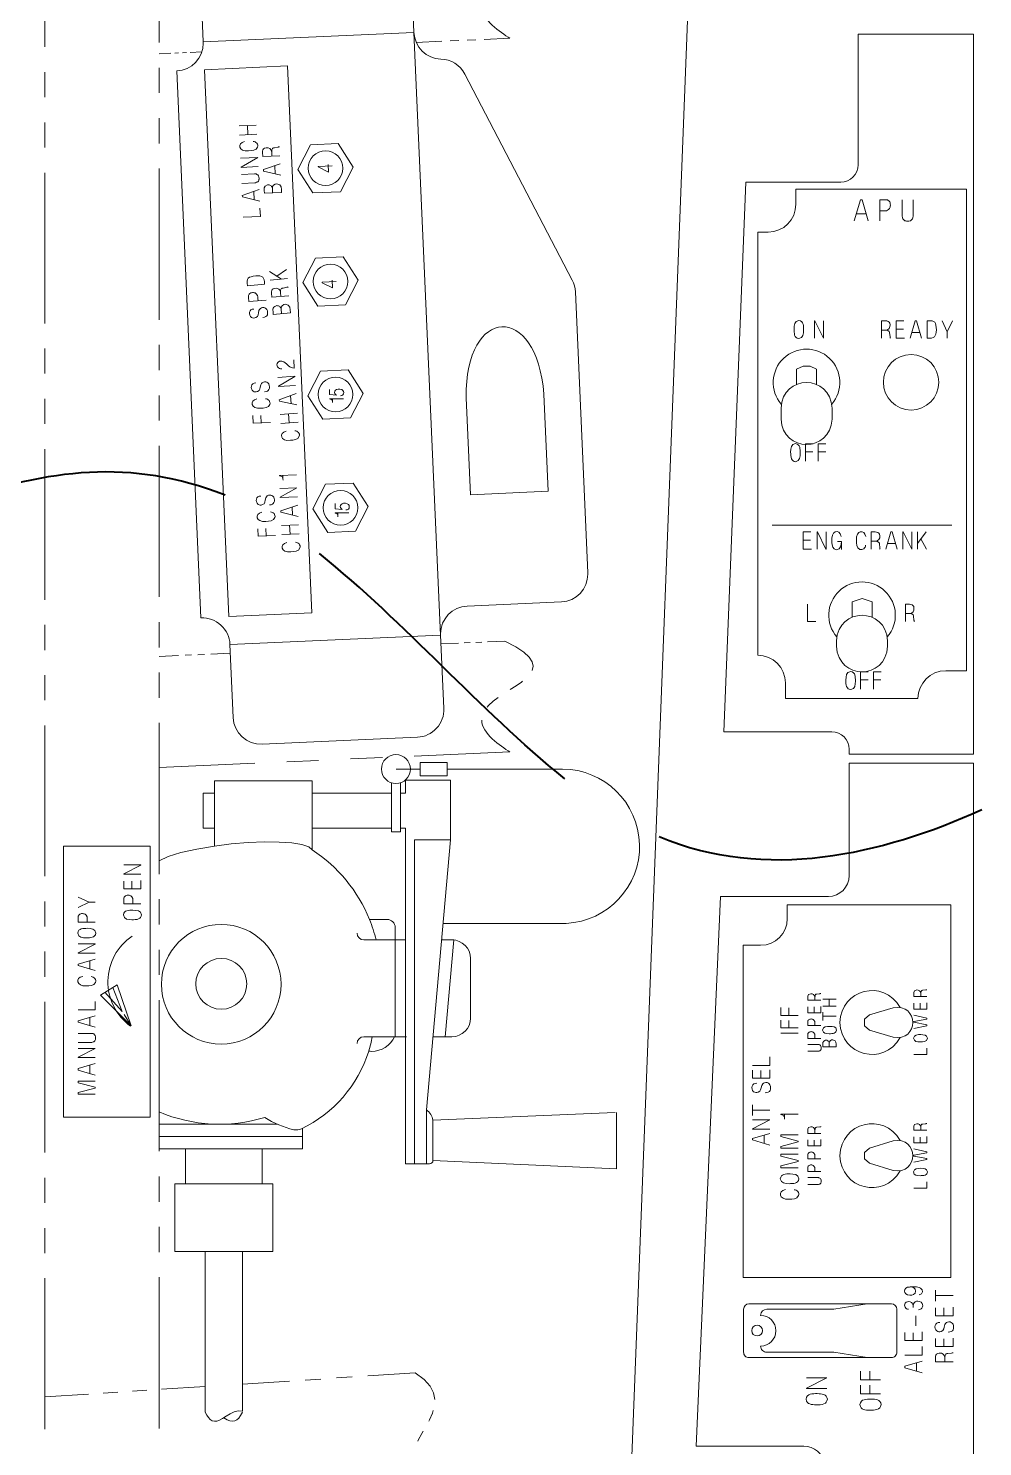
# Model space of a CAD drawing. Header units: millimetres. Extents: x 0.4 to 14.3, y 0.4 to 10.4.
# Drawn here: x 4.02 to 6.246, y 3.305 to 6.612 of the extents above; entities that cross this region are included whole.
import ezdxf

# ---------------------------------------------------------------- set-up
doc = ezdxf.new("R2010")
doc.units = ezdxf.units.MM
doc.layers.add('PDF_Geometry', color=7, linetype='Continuous')

msp = doc.modelspace()

# ---------------------------------------------------------------- linework, layer by layer
at = {"layer": 'PDF_Geometry', "lineweight": 15}
for points in [[(5.992, 1.6783), (5.3644, 1.6389), (5.6462, 8.9164), (7.7816, 9.8703), (7.7816, 1.7907), (7.3202, 1.7617)], [(4.0585, 6.9199), (4.0585, 6.5684)], [(4.3252, 6.5787), (4.3252, 6.9312)], [(4.9844, 6.5817), (4.9248, 6.5791)], [(5.0241, 6.5835), (5.0042, 6.5826)], [(5.0638, 6.5852), (5.044, 6.5844)], [(5.1433, 6.5888), (5.0837, 6.5861)], [(4.3524, 6.5537), (4.3252, 6.5525)], [(4.3705, 6.5545), (4.3614, 6.5541)], [(4.3886, 6.5553), (4.3795, 6.5549)], [(4.4248, 6.5569), (4.3977, 6.5557)], [(4.3252, 6.4612), (4.3252, 6.5199)], [(4.0585, 6.5098), (4.0585, 6.4512)], [(4.0585, 6.3926), (4.0585, 6.334)], [(4.3252, 6.3437), (4.3252, 6.4024)], [(4.5118, 6.3846), (4.5518, 6.3864)], [(4.5319, 6.3641), (4.5309, 6.3855)], [(4.5128, 6.3632), (4.5528, 6.365)], [(4.6059, 6.3359), (4.605, 6.3354), (4.6036, 6.3353), (4.6027, 6.3348), (4.5939, 6.3335), (4.592, 6.3334), (4.5907, 6.3324), (4.5898, 6.3314), (4.5889, 6.33), (4.5881, 6.3286), (4.5881, 6.3272), (4.5877, 6.3258), (4.5878, 6.3244), (4.5878, 6.3234), (4.5882, 6.3141)], [(4.3252, 5.9325), (4.3252, 6.2849)], [(4.5152, 6.3091), (4.5552, 6.3109), (4.5552, 6.3104), (4.5161, 6.2886), (4.5161, 6.2877), (4.5561, 6.2895)], [(4.5668, 6.3132), (4.6068, 6.315)], [(4.6077, 6.2958), (4.5682, 6.2824), (4.5683, 6.2791), (4.6089, 6.2693)], [(4.5957, 6.2724), (4.5948, 6.2915)], [(4.7286, 6.2913), (4.6963, 6.2898), (4.6963, 6.2887), (4.7201, 6.2768), (4.7205, 6.2768), (4.7197, 6.2943)], [(4.0585, 6.2754), (4.0585, 5.9239)], [(4.5169, 6.2713), (4.5476, 6.2727), (4.549, 6.2727), (4.5504, 6.2723), (4.5518, 6.2724), (4.5532, 6.2715)], [(4.5583, 6.2624), (4.5583, 6.2606), (4.5579, 6.2592), (4.5576, 6.2573), (4.5567, 6.2558), (4.5554, 6.2544), (4.554, 6.2534), (4.5526, 6.2529), (4.5499, 6.2518), (4.5485, 6.2517), (4.5178, 6.2504)], [(4.5585, 6.2358), (4.519, 6.2224), (4.5192, 6.2191), (4.5597, 6.2093)], [(4.5465, 6.2124), (4.5457, 6.2315)], [(4.5706, 6.2274), (4.6106, 6.2292)], [(4.5604, 6.1929), (4.5613, 6.1733), (4.5213, 6.1716)], [(5.9793, 6.1633), (5.965, 6.2123), (5.961, 6.2123), (5.9468, 6.1633)], [(6.0273, 6.2094), (6.0256, 6.2106), (6.0239, 6.2117), (6.0222, 6.2117), (6.0211, 6.2123), (6.0063, 6.2123), (6.0063, 6.1633)], [(6.0709, 6.1622), (6.0686, 6.1622), (6.0669, 6.1628), (6.0646, 6.1633), (6.0629, 6.1645), (6.0612, 6.1662), (6.0601, 6.1679), (6.0595, 6.1696), (6.0589, 6.1713), (6.0583, 6.173), (6.0583, 6.2123)], [(6.084, 6.2123), (6.084, 6.173), (6.0834, 6.1713), (6.0834, 6.1696), (6.0822, 6.1679)], [(5.9514, 6.1793), (5.9747, 6.1793)], [(4.6109, 6.0273), (4.5827, 6.045)], [(4.5845, 6.025), (4.6244, 6.0285)], [(4.5996, 6.0343), (4.6225, 6.0494)], [(4.7377, 6.0214), (4.7054, 6.02), (4.7055, 6.0188), (4.7293, 6.0069), (4.7296, 6.0069), (4.7288, 6.0244)], [(4.5313, 6.0116), (4.5712, 6.0151)], [(4.5353, 5.9922), (4.5345, 5.9907), (4.5337, 5.9893), (4.5338, 5.9879), (4.5334, 5.9869), (4.5336, 5.9855), (4.5337, 5.9841), (4.5345, 5.9748), (4.5744, 5.9783)], [(4.588, 5.985), (4.6279, 5.9885)], [(4.626, 6.0094), (4.6252, 6.0088), (4.6238, 6.0087), (4.6229, 6.0082), (4.6141, 6.0065), (4.6123, 6.0063), (4.611, 6.0053), (4.6101, 6.0042), (4.6093, 6.0028), (4.6085, 6.0013), (4.6086, 5.9999), (4.6083, 5.9985), (4.6084, 5.9971), (4.6085, 5.9962), (4.6093, 5.9869)], [(4.6105, 5.9467), (4.6096, 5.9574), (4.6094, 5.9588), (4.6088, 5.9601), (4.6078, 5.9619), (4.6063, 5.9632), (4.6048, 5.964)], [(4.5915, 5.945), (4.6314, 5.9485)], [(5.8751, 5.9299), (5.8751, 5.8898), (5.8746, 5.8898), (5.8546, 5.9299), (5.8537, 5.9299), (5.8537, 5.8898)], [(6.0101, 5.9299), (6.0101, 5.8898)], [(6.0624, 5.9299), (6.0442, 5.9299), (6.0442, 5.8898), (6.0638, 5.8898)], [(6.1035, 5.8898), (6.0919, 5.9299), (6.0886, 5.9299), (6.077, 5.8898)], [(6.1168, 5.9299), (6.1168, 5.8898)], [(6.1756, 5.9299), (6.1635, 5.9042), (6.1514, 5.9299)], [(6.031, 5.8898), (6.0306, 5.8907), (6.0306, 5.8921), (6.0301, 5.8931), (6.0292, 5.9019), (6.0292, 5.9038), (6.0282, 5.9052), (6.0273, 5.9061), (6.0259, 5.907), (6.0245, 5.908), (6.0231, 5.908), (6.0217, 5.9084), (6.0101, 5.9084)], [(6.0442, 5.9108), (6.0619, 5.9108)], [(6.0807, 5.9028), (6.0998, 5.9028)], [(6.1635, 5.9042), (6.1635, 5.8898)], [(4.0585, 5.8653), (4.0585, 5.8068)], [(4.3252, 5.815), (4.3252, 5.8737)], [(4.6021, 5.8332), (4.6034, 5.8342), (4.6048, 5.8352), (4.6061, 5.8358), (4.6089, 5.836), (4.6112, 5.8362), (4.616, 5.8346)], [(4.6404, 5.82), (4.6391, 5.839)], [(5.812, 5.7815), (5.812, 5.8173), (5.8271, 5.8242), (5.8436, 5.8242), (5.8586, 5.8173), (5.8586, 5.7815)], [(4.6018, 5.7981), (4.6417, 5.8009), (4.6417, 5.8004), (4.6032, 5.7776), (4.6033, 5.7767), (4.6432, 5.7795)], [(4.3252, 5.6975), (4.3252, 5.7562)], [(4.6446, 5.7603), (4.6054, 5.7459), (4.6057, 5.7427), (4.6464, 5.7339)], [(4.6331, 5.7367), (4.6318, 5.7557)], [(4.7227, 5.7701), (4.7227, 5.7579), (4.7394, 5.7564)], [(5.2225, 5.7588), (5.2325, 5.5325), (5.0515, 5.5245), (5.0414, 5.7508)], [(4.0585, 5.7482), (4.0585, 5.6896)], [(4.755, 5.7485), (4.7227, 5.7485), (4.7227, 5.7478), (4.7242, 5.7478), (4.7253, 5.7474), (4.7265, 5.7466), (4.7276, 5.7459), (4.7284, 5.7447), (4.7292, 5.7432), (4.7292, 5.7394)], [(4.7292, 5.7485), (4.7292, 5.7417)], [(5.7758, 5.7267), (5.7758, 5.7009)], [(5.8949, 5.7009), (5.8949, 5.7267)], [(4.5439, 5.7091), (4.5447, 5.6914), (4.5847, 5.6932)], [(4.5633, 5.6923), (4.5625, 5.7095)], [(4.6078, 5.7119), (4.6477, 5.7147)], [(4.6093, 5.6906), (4.6492, 5.6934)], [(4.6283, 5.6919), (4.6268, 5.7133)], [(4.0585, 5.631), (4.0585, 5.2795)], [(4.3252, 5.2862), (4.3252, 5.6387)], [(5.8506, 5.643), (5.8329, 5.643), (5.8329, 5.6029)], [(5.8329, 5.6243), (5.8501, 5.6243)], [(5.8805, 5.643), (5.8628, 5.643), (5.8628, 5.6029)], [(5.8628, 5.6243), (5.88, 5.6243)], [(4.6453, 5.5712), (4.6057, 5.5695), (4.6058, 5.5685), (4.6077, 5.5686), (4.6091, 5.5682), (4.6105, 5.5674), (4.6119, 5.5665), (4.6129, 5.5651), (4.6139, 5.5633), (4.614, 5.5615), (4.6142, 5.5587)], [(4.6137, 5.5698), (4.614, 5.5615)], [(4.6066, 5.5391), (4.6466, 5.5409), (4.6467, 5.5404), (4.6075, 5.5187), (4.6076, 5.5177), (4.6476, 5.5195)], [(4.6484, 5.5003), (4.6089, 5.4869), (4.6091, 5.4837), (4.6496, 5.4738)], [(4.6364, 5.477), (4.6356, 5.496)], [(4.7355, 5.5039), (4.7355, 5.4917), (4.7523, 5.4902)], [(4.7679, 5.4823), (4.7355, 5.4823), (4.7355, 5.4816), (4.737, 5.4816), (4.7382, 5.4812), (4.7393, 5.4804), (4.7404, 5.4797), (4.7412, 5.4785), (4.742, 5.477), (4.742, 5.4732)], [(4.742, 5.4823), (4.742, 5.4755)], [(4.5556, 5.4453), (4.5563, 5.4276), (4.5963, 5.4294)], [(4.575, 5.4284), (4.5742, 5.4456)], [(4.6104, 5.4529), (4.6504, 5.4546)], [(4.6114, 5.4315), (4.6514, 5.4333)], [(4.6305, 5.4323), (4.6295, 5.4537)], [(5.7551, 5.4533), (6.1745, 5.4533)], [(5.8453, 5.4377), (5.8271, 5.4377), (5.8271, 5.3976), (5.8467, 5.3976)], [(5.8812, 5.4377), (5.8812, 5.3976), (5.8807, 5.3976), (5.8607, 5.4377), (5.8598, 5.4377), (5.8598, 5.3976)], [(5.9862, 5.4377), (5.9862, 5.3976)], [(6.0467, 5.3976), (6.0351, 5.4377), (6.0319, 5.4377), (6.0202, 5.3976)], [(6.0813, 5.4377), (6.0813, 5.3976), (6.0808, 5.3976), (6.0608, 5.4377), (6.0598, 5.4377), (6.0598, 5.3976)], [(6.0944, 5.4111), (6.1144, 5.4377)], [(6.0944, 5.4377), (6.0944, 5.3976)], [(5.8271, 5.4186), (5.8448, 5.4186)], [(5.9073, 5.4158), (5.9171, 5.4158), (5.9171, 5.3972)], [(6.0071, 5.3976), (6.0067, 5.3986), (6.0067, 5.4), (6.0062, 5.4009), (6.0053, 5.4097), (6.0053, 5.4116), (6.0043, 5.413), (6.0034, 5.4139), (6.002, 5.4149), (6.0006, 5.4158), (5.9992, 5.4158), (5.9978, 5.4163), (5.9862, 5.4163)], [(6.0239, 5.4107), (6.043, 5.4107)], [(6.1023, 5.4218), (6.1153, 5.3976)], [(5.8569, 5.2292), (5.8374, 5.2292), (5.8374, 5.2692)], [(5.9415, 5.2389), (5.9415, 5.2747), (5.9648, 5.2824), (5.9881, 5.2747), (5.9881, 5.2389)], [(6.066, 5.2692), (6.066, 5.2292)], [(4.3252, 5.1687), (4.3252, 5.2275)], [(6.0869, 5.2292), (6.0864, 5.2301), (6.0864, 5.2315), (6.086, 5.2324), (6.0851, 5.2413), (6.0851, 5.2432), (6.0841, 5.2446), (6.0832, 5.2455), (6.0818, 5.2464), (6.0804, 5.2473), (6.079, 5.2473), (6.0776, 5.2478), (6.066, 5.2478)], [(4.0585, 5.2209), (4.0585, 5.1623)], [(5.0233, 5.1786), (4.9826, 5.1768)], [(5.0505, 5.1798), (5.0369, 5.1792)], [(5.0776, 5.181), (5.064, 5.1804)], [(5.1951, 5.1144), (5.1954, 5.1147), (5.1975, 5.1245), (5.1954, 5.1347), (5.1884, 5.1456), (5.1759, 5.1573), (5.1573, 5.1698), (5.1319, 5.1834), (5.0912, 5.1816)], [(5.9052, 5.1841), (5.9052, 5.1711)], [(6.0243, 5.1841), (6.0243, 5.1711)], [(4.3252, 5.1476), (4.3705, 5.1496)], [(4.3856, 5.1503), (4.4007, 5.151)], [(4.4157, 5.1516), (4.4308, 5.1523)], [(4.4459, 5.153), (4.4912, 5.155)], [(4.0585, 5.1038), (4.0585, 5.0452)], [(4.3252, 5.0512), (4.3252, 5.11)], [(5.9793, 5.1116), (5.9616, 5.1116), (5.9616, 5.0716)], [(5.9616, 5.093), (5.9788, 5.093)], [(6.0092, 5.1116), (5.9915, 5.1116), (5.9915, 5.0716)], [(5.9915, 5.093), (6.0088, 5.093)], [(5.1443, 5.0704), (5.1443, 5.0705), (5.1577, 5.0791), (5.1702, 5.0878), (5.1724, 5.0895)], [(5.0904, 5.0293), (5.0938, 5.0335), (5.1046, 5.0433), (5.1158, 5.0517)], [(4.0585, 4.9866), (4.0585, 4.6351)], [(4.3252, 4.64), (4.3252, 4.9925)], [(4.3252, 4.8887), (4.5483, 4.8986)], [(4.6227, 4.9019), (4.6971, 4.9052)], [(4.7715, 4.9085), (4.8458, 4.9118)], [(4.9202, 4.9151), (5.1433, 4.925)], [(4.8779, 4.8848), (4.9343, 4.8848)], [(4.4541, 4.8285), (4.4541, 4.8573), (4.6824, 4.8573), (4.6824, 4.8285), (4.8675, 4.8285)], [(4.6824, 4.8285), (4.6824, 4.7471)], [(4.8675, 4.8528), (4.8675, 4.7384), (4.8882, 4.7384), (4.8882, 4.8528)], [(4.8882, 4.8285), (4.8999, 4.8285), (4.8999, 4.859), (5.0051, 4.859), (5.0051, 4.7198), (4.9209, 4.7198), (4.9209, 3.9645)], [(4.8675, 4.7471), (4.6824, 4.7471), (4.6824, 4.6961)], [(4.3252, 4.6712), (4.3464, 4.6808), (4.3761, 4.6901), (4.4127, 4.6985), (4.4541, 4.7055)], [(5.0048, 4.7198), (4.9485, 4.0902), (4.9485, 3.9645)], [(4.2426, 4.6613), (4.2826, 4.6613), (4.2826, 4.6609), (4.2426, 4.6408), (4.2426, 4.6399), (4.2826, 4.6399)], [(4.2426, 4.6239), (4.2426, 4.6057), (4.2826, 4.6057), (4.2826, 4.6253)], [(4.2616, 4.6057), (4.2616, 4.6234)], [(4.0585, 4.5765), (4.0585, 4.5179)], [(4.1361, 4.5866), (4.1617, 4.5745), (4.1361, 4.5624)], [(4.1617, 4.5745), (4.1761, 4.5745)], [(4.2449, 4.5879), (4.2439, 4.5865), (4.243, 4.5851), (4.243, 4.5837), (4.2425, 4.5827), (4.2425, 4.5707), (4.2826, 4.5706)], [(4.3252, 4.5225), (4.3252, 4.5813)], [(4.1384, 4.545), (4.1366, 4.5422), (4.1366, 4.5408), (4.1361, 4.5399), (4.1361, 4.5278), (4.1761, 4.5278)], [(4.1361, 4.4772), (4.1761, 4.4772), (4.1761, 4.4768), (4.1361, 4.4568), (4.1361, 4.4558), (4.1761, 4.4558)], [(4.8999, 4.4866), (4.8759, 4.4866), (4.8759, 4.2609)], [(4.984, 4.4866), (5.0123, 4.4866), (4.9921, 4.2609)], [(4.0585, 4.4593), (4.0585, 4.4008)], [(4.1761, 4.4417), (4.1361, 4.4301), (4.1361, 4.4268), (4.1761, 4.4152)], [(4.1631, 4.4189), (4.1631, 4.438)], [(4.3252, 4.405), (4.3252, 4.4638)], [(4.2434, 4.3129), (4.2601, 4.2861), (4.2272, 4.3822), (4.1885, 4.3582), (4.2601, 4.2861)], [(4.2171, 4.3759), (4.2392, 4.3197), (4.1986, 4.3645)], [(6.1162, 4.3706), (6.1155, 4.3703), (6.1145, 4.3703), (6.1137, 4.3699), (6.1069, 4.3692), (6.1055, 4.3692), (6.1044, 4.3685), (6.1037, 4.3678), (6.103, 4.3667), (6.1023, 4.3656), (6.1023, 4.3646), (6.1019, 4.3635), (6.1019, 4.3545)], [(4.0585, 4.3422), (4.0585, 3.9907)], [(4.1761, 4.3431), (4.1761, 4.3235), (4.1361, 4.3235)], [(4.3252, 3.9938), (4.3252, 4.3463)], [(5.8383, 4.3458), (5.869, 4.3458)], [(5.8383, 4.3307), (5.8383, 4.3167), (5.869, 4.3167), (5.869, 4.3317)], [(5.869, 4.3619), (5.8683, 4.3615), (5.8672, 4.3615), (5.8665, 4.3612), (5.8597, 4.3605), (5.8583, 4.3605), (5.8572, 4.3598), (5.8565, 4.359), (5.8558, 4.358), (5.8551, 4.3569), (5.8551, 4.3558), (5.8547, 4.3547), (5.8547, 4.3458)], [(5.8735, 4.3486), (5.9043, 4.3486)], [(5.8735, 4.3322), (5.9043, 4.3322)], [(5.8882, 4.3322), (5.8882, 4.3486)], [(6.0855, 4.3545), (6.1162, 4.3545)], [(6.0855, 4.3392), (6.0855, 4.3252), (6.1162, 4.3252), (6.1162, 4.3403)], [(6.1002, 4.3252), (6.1002, 4.3388)], [(4.1761, 4.3094), (4.1361, 4.2978), (4.1361, 4.2945), (4.1761, 4.2829)], [(4.1631, 4.2866), (4.1631, 4.3057)], [(5.775, 4.3289), (5.775, 4.3107), (5.816, 4.3107)], [(5.775, 4.2994), (5.775, 4.2813), (5.816, 4.2813)], [(5.7941, 4.3107), (5.7941, 4.3284)], [(5.7941, 4.2813), (5.7941, 4.2989)], [(5.84, 4.3001), (5.8393, 4.2991), (5.8386, 4.298), (5.8386, 4.2969), (5.8383, 4.2962), (5.8383, 4.2869), (5.869, 4.2869)], [(5.8529, 4.3167), (5.8529, 4.3303)], [(5.8735, 4.3181), (5.8735, 4.2991)], [(5.9043, 4.3088), (5.8735, 4.3088)], [(6.0372, 4.3283), (5.9825, 4.3119), (5.9709, 4.3018), (5.9709, 4.2864), (5.9825, 4.2762), (6.0372, 4.2598)], [(6.0855, 4.311), (6.1162, 4.3045), (6.1162, 4.302), (6.0855, 4.2963), (6.0855, 4.2945), (6.1162, 4.2888), (6.1162, 4.2867), (6.0855, 4.2802)], [(4.1361, 4.2687), (4.1682, 4.2687), (4.1696, 4.2683), (4.171, 4.2683), (4.1724, 4.2674)], [(5.775, 4.2695), (5.816, 4.2695)], [(5.84, 4.2703), (5.8393, 4.2692), (5.8386, 4.2682), (5.8386, 4.2671), (5.8383, 4.2664), (5.8383, 4.2571), (5.869, 4.2571)], [(4.177, 4.258), (4.177, 4.2562), (4.1766, 4.2548), (4.1761, 4.2529), (4.1752, 4.2515), (4.1738, 4.2501), (4.1724, 4.2492), (4.171, 4.2487), (4.1696, 4.2483), (4.1682, 4.2478), (4.1361, 4.2478)], [(4.1361, 4.2337), (4.1761, 4.2337), (4.1761, 4.2332), (4.1361, 4.2132), (4.1361, 4.2123), (4.1761, 4.2123)], [(5.8383, 4.243), (5.8629, 4.243), (5.864, 4.2427), (5.8651, 4.2427), (5.8662, 4.2419)], [(5.8697, 4.2348), (5.8697, 4.2333), (5.8694, 4.2323), (5.869, 4.2308), (5.8683, 4.2298), (5.8672, 4.2287), (5.8662, 4.228), (5.8651, 4.2276), (5.8629, 4.2269), (5.8383, 4.2269)], [(5.8735, 4.2377), (5.9043, 4.2377)], [(5.8882, 4.2377), (5.8882, 4.2459), (5.8882, 4.247), (5.8878, 4.2481), (5.8871, 4.2495), (5.886, 4.2506), (5.885, 4.2513)], [(6.1162, 4.2345), (6.1162, 4.2195), (6.0855, 4.2195)], [(5.7501, 4.2139), (5.7501, 4.1939), (5.7091, 4.1939)], [(4.1761, 4.1982), (4.1361, 4.1865), (4.1361, 4.1833), (4.1761, 4.1716)], [(4.1631, 4.1754), (4.1631, 4.1944)], [(5.7091, 4.1827), (5.7091, 4.1641), (5.7501, 4.1641), (5.7501, 4.1841)], [(5.7287, 4.1641), (5.7287, 4.1822)], [(4.1761, 4.1575), (4.1361, 4.1575), (4.1361, 4.1533), (4.1761, 4.1431), (4.1761, 4.1412), (4.1361, 4.131), (4.1361, 4.1268), (4.1761, 4.1268)], [(5.7091, 4.1023), (5.7091, 4.077)], [(5.3917, 4.0842), (5.3917, 3.9529), (4.9639, 3.9722)], [(5.7501, 4.0899), (5.7091, 4.0899)], [(5.7091, 4.0672), (5.7501, 4.0672), (5.7501, 4.0668), (5.7091, 4.0462), (5.7091, 4.0453), (5.7501, 4.0453)], [(5.816, 4.0805), (5.7755, 4.0805), (5.7755, 4.0795), (5.7774, 4.0795), (5.7788, 4.0791), (5.7802, 4.0781), (5.7817, 4.0772), (5.7826, 4.0757), (5.7836, 4.0738), (5.7836, 4.069)], [(5.7836, 4.0805), (5.7836, 4.0719)], [(4.3252, 4.0569), (4.4596, 4.0569)], [(4.3252, 3.9996), (4.3869, 3.9996), (4.5653, 3.9996), (4.6598, 3.9996), (4.6598, 4.0474)], [(4.6007, 4.0569), (4.4718, 4.0569)], [(5.7501, 4.0355), (5.7091, 4.0236), (5.7091, 4.0203), (5.7501, 4.0083)], [(5.8383, 4.0353), (5.869, 4.0353)], [(5.869, 4.0514), (5.8683, 4.0511), (5.8672, 4.0511), (5.8665, 4.0507), (5.8597, 4.05), (5.8583, 4.05), (5.8572, 4.0493), (5.8565, 4.0486), (5.8558, 4.0475), (5.8551, 4.0464), (5.8551, 4.0454), (5.8547, 4.0443), (5.8547, 4.0353)], [(6.0855, 4.0428), (6.1162, 4.0428)], [(6.1162, 4.0589), (6.1155, 4.0585), (6.1145, 4.0585), (6.1137, 4.0581), (6.1069, 4.0574), (6.1055, 4.0574), (6.1044, 4.0567), (6.1037, 4.056), (6.103, 4.0549), (6.1023, 4.0538), (6.1023, 4.0528), (6.1019, 4.0517), (6.1019, 4.0428)], [(4.3252, 4.0284), (4.6598, 4.0284)], [(5.7368, 4.0122), (5.7368, 4.0317)], [(5.816, 4.0323), (5.775, 4.0323), (5.775, 4.028), (5.816, 4.0175), (5.816, 4.0156), (5.775, 4.0051), (5.775, 4.0008), (5.816, 4.0008)], [(5.8383, 4.0202), (5.8383, 4.0062), (5.869, 4.0062), (5.869, 4.0213)], [(5.8529, 4.0062), (5.8529, 4.0198)], [(6.0372, 4.0179), (5.9825, 4.0015), (5.9709, 3.9913), (5.9709, 3.9759), (5.9825, 3.9658), (6.0372, 3.9494)], [(6.0855, 4.0274), (6.0855, 4.0135), (6.1162, 4.0135), (6.1162, 4.0285)], [(6.1002, 4.0135), (6.1002, 4.0271)], [(4.3869, 3.9996), (4.3869, 3.9178), (4.362, 3.9178), (4.362, 3.7603), (4.4328, 3.7603)], [(4.5653, 3.9996), (4.5653, 3.9178), (4.5902, 3.9178), (4.5902, 3.7603), (4.5194, 3.7603)], [(5.816, 3.9868), (5.775, 3.9868), (5.775, 3.9825), (5.816, 3.972), (5.816, 3.9701), (5.775, 3.9596), (5.775, 3.9553), (5.816, 3.9553)], [(5.84, 3.9897), (5.8393, 3.9886), (5.8386, 3.9875), (5.8386, 3.9865), (5.8383, 3.9857), (5.8383, 3.9764), (5.869, 3.9764)], [(6.0855, 3.9992), (6.1162, 3.9928), (6.1162, 3.9903), (6.0855, 3.9845), (6.0855, 3.9827), (6.1162, 3.977), (6.1162, 3.9749), (6.0855, 3.9684)], [(4.3252, 3.8763), (4.3252, 3.935)], [(5.84, 3.9599), (5.8393, 3.9588), (5.8386, 3.9577), (5.8386, 3.9567), (5.8383, 3.9559), (5.8383, 3.9466), (5.869, 3.9466)], [(4.0585, 3.9321), (4.0585, 3.8735)], [(4.3869, 3.9178), (4.5653, 3.9178)], [(5.8383, 3.9326), (5.8629, 3.9326), (5.864, 3.9322), (5.8651, 3.9322), (5.8662, 3.9315)], [(5.8697, 3.9243), (5.8697, 3.9229), (5.8694, 3.9218), (5.869, 3.9204), (5.8683, 3.9193), (5.8672, 3.9183), (5.8662, 3.9175), (5.8651, 3.9172), (5.8629, 3.9165), (5.8383, 3.9165)], [(6.1162, 3.9227), (6.1162, 3.9077), (6.0855, 3.9077)], [(4.0585, 3.8149), (4.0585, 3.7563)], [(4.3252, 3.7588), (4.3252, 3.8175)], [(4.4729, 3.3706), (4.4816, 3.3762), (4.4906, 3.3819), (4.4999, 3.3866), (4.5095, 3.389), (4.5194, 3.3879), (4.5194, 3.7603), (4.4328, 3.7603), (4.4328, 3.3856)], [(4.0585, 3.6977), (4.0585, 3.3462)], [(4.3252, 3.3476), (4.3252, 3.7)], [(6.0758, 3.6773), (6.0772, 3.6778)], [(6.1361, 3.6698), (6.1361, 3.6445)], [(6.1771, 3.6574), (6.1361, 3.6574)], [(6.0901, 3.5867), (6.0901, 3.6101)], [(6.1361, 3.629), (6.1361, 3.6104), (6.1771, 3.6104), (6.1771, 3.6305)], [(6.1556, 3.6104), (6.1556, 3.6286)], [(6.0643, 3.5712), (6.0643, 3.5526), (6.1053, 3.5526), (6.1053, 3.5726)], [(6.1053, 3.5385), (6.1053, 3.5185), (6.0643, 3.5185)], [(6.0839, 3.5526), (6.0839, 3.5707)], [(6.1361, 3.557), (6.1361, 3.5384), (6.1771, 3.5384), (6.1771, 3.5584)], [(6.1556, 3.5384), (6.1556, 3.5565)], [(6.1771, 3.5243), (6.1761, 3.5239), (6.1747, 3.5239), (6.1737, 3.5234), (6.1647, 3.5224), (6.1628, 3.5224), (6.1613, 3.5215), (6.1604, 3.5205), (6.1594, 3.5191), (6.1585, 3.5177), (6.1585, 3.5162), (6.158, 3.5148), (6.158, 3.5029)], [(4.9683, 3.4155), (4.9655, 3.4305), (4.9574, 3.446), (4.9433, 3.4616), (4.9221, 3.4772), (4.8123, 3.47)], [(5.9609, 3.4816), (5.9609, 3.4608), (6.0078, 3.4608)], [(5.9827, 3.4608), (5.9827, 3.481)], [(6.1053, 3.5044), (6.0643, 3.4925), (6.0643, 3.4892), (6.1053, 3.4772)], [(6.092, 3.481), (6.092, 3.5006)], [(6.1361, 3.5029), (6.1771, 3.5029)], [(4.3307, 3.4389), (4.4328, 3.4455)], [(4.6292, 3.4582), (4.5194, 3.4511)], [(4.7025, 3.4629), (4.6658, 3.4606)], [(4.7757, 3.4677), (4.7391, 3.4653)], [(5.8354, 3.466), (5.8823, 3.466), (5.8823, 3.4654), (5.8354, 3.4419), (5.8354, 3.4408), (5.8823, 3.4408)], [(5.9609, 3.4489), (5.9609, 3.4282), (6.0078, 3.4282)], [(5.9827, 3.4282), (5.9827, 3.4484)], [(4.0585, 3.4213), (4.1606, 3.4279)], [(4.1946, 3.4301), (4.2286, 3.4323)], [(4.2627, 3.4345), (4.2967, 3.4367)], [(4.9539, 3.3647), (4.9556, 3.3679), (4.9625, 3.3836), (4.9642, 3.3893)], [(4.9287, 3.3177), (4.9297, 3.32), (4.9382, 3.3361), (4.9411, 3.3413)]]:
    msp.add_lwpolyline(points, dxfattribs=at)
for points in [[(4.9119, 6.7726, 0.401262), (4.8473, 6.8345, 0.010916), (4.8444, 6.8344), (4.4823, 6.8184, 0.401384), (4.4204, 6.7537, 0.010828), (4.4205, 6.7509), (4.4281, 6.5802), (4.9195, 6.6019), (4.9119, 6.7726), (4.9091, 6.8373)], [(4.4281, 6.5802, -0.010918), (4.4281, 6.5773, -0.401343), (4.3662, 6.5126), (4.4227, 5.2375, -0.414769), (4.4903, 5.1757)], [(4.5897, 6.2282), (4.5892, 6.2389), (4.5892, 6.2403), (4.5887, 6.2417), (4.5876, 6.2435), (4.5862, 6.2449), (4.5848, 6.2457, 0.198504), (4.5782, 6.2473)], [(6.2247, 3.272), (6.2247, 4.8986), (5.9348, 4.8986), (5.9348, 4.6365, -0.413997), (5.8862, 4.5879), (5.6344, 4.5879), (5.5775, 3.3063), (5.8292, 3.3063, -0.365834), (5.8771, 3.2659)], [(4.9874, 4.5251), (5.2747, 4.5251, 0.975582), (5.2659, 4.8848), (4.9973, 4.8848)], [(4.7868, 4.5021, 0.414059), (4.8024, 4.4866), (4.8759, 4.4866), (4.8759, 4.5154, 0.413915), (4.8567, 4.5345), (4.8158, 4.5345, 0.152223), (4.6821, 4.6968), (4.6742, 4.7035), (4.6582, 4.7089), (4.6349, 4.7127), (4.6053, 4.7149), (4.5708, 4.7152), (4.5329, 4.7137), (4.4934, 4.7104), (4.4541, 4.7055), (4.4541, 4.7471)], [(4.8882, 4.7471), (4.8999, 4.7471), (4.8999, 3.9645), (4.9556, 3.9645, 0.413663), (4.9639, 3.9728), (4.9639, 4.0664), (5.3893, 4.0841)], [(5.0081, 4.4866, -0.414041), (5.0515, 4.4432), (5.0515, 4.3043, -0.414041), (5.0081, 4.2609), (4.9638, 4.2609)], [(4.7868, 4.2453, -0.414209), (4.8024, 4.2609), (4.8759, 4.2609), (4.9023, 4.2609)], [(4.8224, 4.2609, -0.028883), (4.814, 4.2273, 0.03104), (4.821, 4.2268, 0.293331), (4.874, 4.2609)], [(4.3252, 4.0857, 0.177778), (4.5713, 4.0728, 0.087633), (4.6393, 4.0441, 0.169258), (4.6569, 4.0461, 0.208211), (4.814, 4.2273)], [(5.9766, 3.5129), (5.8991, 3.5253), (5.7427, 3.5253, -0.414417), (5.7282, 3.5397, 0.999561), (5.7282, 3.6113, -0.414055), (5.7427, 3.6257), (5.8991, 3.6257), (5.9766, 3.6381)]]:
    msp.add_lwpolyline(points, format="xyb", dxfattribs=at)
for points in [[(5.2888, 6.0249, -0.109611), (5.2961, 5.9978), (5.3252, 5.3422, -0.010828), (5.3252, 5.3394, -0.401343), (5.2634, 5.2747), (5.0435, 5.265, 0.401182), (4.9817, 5.2003, 0.014643), (4.9817, 5.1974), (4.9893, 5.0267, -0.414769), (4.9275, 4.9592), (4.5654, 4.9432, -0.413339), (4.4978, 5.005), (4.4903, 5.1757), (4.9817, 5.1974), (4.9195, 6.6019, 0.393895), (4.9825, 6.5401, -0.272512), (5.0383, 6.5053)], [(5.8943, 4.9717), (5.6422, 4.9717), (5.694, 6.2533), (5.915, 6.2533, 0.414006), (5.9555, 6.2938), (5.9555, 6.5983), (6.2247, 6.5983), (6.2247, 4.92), (5.9348, 4.92), (5.9348, 4.9313, 0.414006)], [(6.16, 5.1142), (6.2082, 5.1142), (6.2082, 6.2368), (5.8105, 6.2368), (5.8105, 6.2016, -0.413948), (5.7458, 6.1368), (5.7214, 6.1368), (5.7214, 5.1504, -0.414065), (5.7862, 5.0857), (5.7862, 5.0494), (6.0953, 5.0494, -0.414021)], [(5.7283, 4.4741), (5.6873, 4.4741), (5.6873, 3.6993), (6.1716, 3.6993), (6.1716, 4.5685), (5.7904, 4.5685), (5.7904, 4.5362, -0.413926)], [(6.0337, 3.6381), (5.7009, 3.6381, 0.41401), (5.6885, 3.6257), (5.6885, 3.5253, 0.41443), (5.7009, 3.5129), (6.0337, 3.5129, 0.41443), (6.0461, 3.5253), (6.0461, 3.6257, 0.41401)]]:
    msp.add_lwpolyline(points, format="xyb", close=True, dxfattribs=at)
for points in [[(4.6814, 5.2489), (4.6249, 6.5241), (4.4309, 6.5155), (4.4874, 5.2403)], [(4.6834, 6.2282), (4.6486, 6.2828), (4.6784, 6.3402), (4.7431, 6.3431), (4.7779, 6.2885), (4.748, 6.2311)], [(4.6602, 6.019), (4.6901, 6.0764), (4.7547, 6.0793), (4.7896, 6.0247), (4.7597, 5.9673), (4.6951, 5.9644)], [(4.7018, 5.8126), (4.7664, 5.8155), (4.8012, 5.7609), (4.7714, 5.7035), (4.7067, 5.7006), (4.6719, 5.7552)], [(4.8129, 5.4971), (4.7831, 5.4396), (4.7184, 5.4368), (4.6836, 5.4913), (4.7135, 5.5488), (4.7781, 5.5516)], [(4.9343, 4.9004), (4.9343, 4.8693), (4.9973, 4.8693), (4.9973, 4.9004)], [(4.4541, 4.8285), (4.4278, 4.8285), (4.4278, 4.7471), (4.4541, 4.7471)], [(4.1022, 4.0731), (4.1022, 4.7054), (4.3043, 4.7054), (4.3043, 4.0731)]]:
    msp.add_lwpolyline(points, close=True, dxfattribs=at)
for centre, radius in [((4.7133, 6.2858), 0.0405), ((4.725, 6.0217), 0.0405), ((6.0792, 5.7867), 0.0647), ((4.7367, 5.7583), 0.0405), ((4.7483, 5.4942), 0.0405), ((4.8775, 4.885), 0.0337), ((4.4699, 4.3833), 0.1395), ((4.47, 4.3842), 0.0594), ((5.72, 3.5758), 0.0125)]:
    msp.add_circle(centre, radius, dxfattribs=at)
for centre, radius, start, end in [((5.8353, 5.7862), 0.0777, 319.3256, 220.6767), ((5.9648, 5.2436), 0.0777, 319.339, 220.6767), ((4.4877, 4.4009), 0.3542, 13.9956, 22.1553), ((4.3332, 4.3892), 0.1276, 123.6727, 234.2436), ((4.9305, 4.0617), 0.0337, 8.0006, 57.6794)]:
    msp.add_arc(centre, radius, start, end, dxfattribs=at)
for points in [[(5.1433, 6.5888), (5.1214, 6.6025), (5.0777, 6.632), (5.0777, 6.6625)], [(4.5242, 6.3478), (4.5067, 6.344), (4.5101, 6.3234), (4.5335, 6.3263)], [(4.5335, 6.3263), (4.5408, 6.3269), (4.552, 6.3266), (4.5546, 6.3352)], [(4.5528, 6.3444), (4.5505, 6.3466), (4.5475, 6.3482), (4.5442, 6.3482)], [(4.5546, 6.3352), (4.5559, 6.3389), (4.555, 6.3411), (4.5528, 6.3444)], [(4.5748, 6.3336), (4.5634, 6.3324), (4.5668, 6.321), (4.5668, 6.3132)], [(4.5878, 6.3234), (4.5879, 6.3301), (4.581, 6.3353), (4.5748, 6.3336)], [(4.5532, 6.2715), (4.5568, 6.27), (4.5583, 6.2661), (4.5583, 6.2624)], [(4.5999, 6.2497), (4.5946, 6.25), (4.5881, 6.2446), (4.5892, 6.2389)], [(4.6106, 6.2292), (4.6105, 6.2391), (4.6116, 6.2482), (4.5999, 6.2497)], [(4.5782, 6.2473), (4.5672, 6.2444), (4.5706, 6.2368), (4.5706, 6.2274)], [(6.0063, 6.1861), (6.0173, 6.1875), (6.0188, 6.1835), (6.0268, 6.1895)], [(6.0268, 6.1895), (6.0313, 6.1933), (6.0299, 6.1963), (6.0313, 6.1998)], [(6.0313, 6.1998), (6.0303, 6.2034), (6.0308, 6.2067), (6.0273, 6.2094)], [(6.0822, 6.1679), (6.0802, 6.1636), (6.0754, 6.162), (6.0709, 6.1622)], [(4.5503, 6.0347), (4.5335, 6.0328), (4.5276, 6.0302), (4.5313, 6.0116)], [(4.5712, 6.0151), (4.5719, 6.0318), (4.5656, 6.0359), (4.5503, 6.0347)], [(4.5429, 5.9961), (4.54, 5.995), (4.5374, 5.9952), (4.5353, 5.9922)], [(4.5516, 5.9932), (4.5482, 5.9966), (4.5458, 5.9952), (4.5429, 5.9961)], [(4.5558, 5.9767), (4.5539, 5.9856), (4.5571, 5.9871), (4.5516, 5.9932)], [(4.595, 6.0057), (4.5837, 6.004), (4.5876, 5.9928), (4.588, 5.985)], [(4.6085, 5.9962), (4.6082, 6.0028), (4.6012, 6.0077), (4.595, 6.0057)], [(4.5458, 5.9575), (4.5347, 5.9578), (4.5327, 5.9437), (4.5405, 5.9379)], [(4.5508, 5.9378), (4.5576, 5.9405), (4.5557, 5.9457), (4.5578, 5.9539)], [(4.5578, 5.9539), (4.5605, 5.9617), (4.5719, 5.9641), (4.5763, 5.9564)], [(4.5763, 5.9564), (4.5807, 5.9477), (4.5782, 5.9382), (4.5672, 5.9379)], [(4.5981, 5.9652), (4.5873, 5.9619), (4.591, 5.9544), (4.5915, 5.945)], [(4.6048, 5.964), (4.6028, 5.9652), (4.6004, 5.9657), (4.5981, 5.9652)], [(4.6198, 5.9685), (4.6146, 5.9688), (4.6082, 5.9629), (4.6096, 5.9574)], [(4.6314, 5.9485), (4.6308, 5.9584), (4.6315, 5.9676), (4.6198, 5.9685)], [(5.2225, 5.7588), (5.2068, 5.9735), (5.0381, 5.9661), (5.0414, 5.7508)], [(4.5405, 5.9379), (4.5441, 5.9357), (4.5472, 5.9362), (4.5508, 5.9378)], [(5.8174, 5.9308), (5.8064, 5.929), (5.8068, 5.9199), (5.8063, 5.9108)], [(5.8286, 5.9084), (5.8282, 5.9179), (5.8292, 5.929), (5.8174, 5.9308)], [(6.0301, 5.921), (6.0294, 5.9325), (6.0179, 5.9295), (6.0101, 5.9299)], [(6.0194, 5.9084), (6.026, 5.9081), (6.0316, 5.9148), (6.0301, 5.921)], [(6.1382, 5.9089), (6.1377, 5.9258), (6.1356, 5.9319), (6.1168, 5.9299)], [(5.8063, 5.9108), (5.8066, 5.9014), (5.8058, 5.8902), (5.8174, 5.8884)], [(5.8174, 5.8884), (5.8283, 5.8901), (5.8282, 5.8996), (5.8286, 5.9084)], [(6.1168, 5.8898), (6.1334, 5.8876), (6.138, 5.8936), (6.1382, 5.9089)], [(4.6116, 5.818), (4.6032, 5.8173), (4.5962, 5.8258), (4.6021, 5.8332)], [(4.616, 5.8346), (4.6249, 5.8291), (4.6289, 5.8196), (4.6404, 5.82)], [(4.5621, 5.781), (4.5651, 5.7887), (4.5766, 5.7906), (4.5807, 5.7827)], [(5.7758, 5.7267), (5.7796, 5.8058), (5.8911, 5.8058), (5.8949, 5.7267)], [(4.5503, 5.7851), (4.5392, 5.7859), (4.5366, 5.7718), (4.5442, 5.7657)], [(4.5442, 5.7657), (4.5477, 5.7634), (4.5507, 5.7638), (4.5544, 5.7652)], [(4.5544, 5.7652), (4.5614, 5.7676), (4.5596, 5.7728), (4.5621, 5.781)], [(4.5807, 5.7827), (4.5847, 5.7738), (4.5818, 5.7644), (4.5708, 5.7646)], [(4.7394, 5.7564), (4.7303, 5.7608), (4.7342, 5.7722), (4.747, 5.7708)], [(4.747, 5.7708), (4.7601, 5.7695), (4.7573, 5.7553), (4.7482, 5.7552)], [(4.5529, 5.7478), (4.5353, 5.744), (4.5388, 5.7234), (4.5622, 5.7263)], [(4.5622, 5.7263), (4.5694, 5.7269), (4.5807, 5.7266), (4.5833, 5.7352)], [(4.5815, 5.7444), (4.5791, 5.7466), (4.5762, 5.7482), (4.5729, 5.7482)], [(4.5833, 5.7352), (4.5846, 5.7388), (4.5836, 5.7412), (4.5815, 5.7444)], [(5.8949, 5.7009), (5.8911, 5.6218), (5.7796, 5.6218), (5.7758, 5.7009)], [(4.6213, 5.6726), (4.6038, 5.6683), (4.6079, 5.6478), (4.6312, 5.6514)], [(4.6312, 5.6514), (4.6384, 5.6522), (4.6496, 5.6521), (4.652, 5.6608)], [(4.6499, 5.67), (4.6476, 5.6721), (4.6445, 5.6736), (4.6413, 5.6736)], [(4.652, 5.6608), (4.6532, 5.6646), (4.6522, 5.6667), (4.6499, 5.67)], [(5.8095, 5.6439), (5.7985, 5.6421), (5.7989, 5.633), (5.7983, 5.6239)], [(5.7983, 5.6239), (5.7983, 5.6196), (5.7985, 5.6123), (5.8002, 5.6085)], [(5.8207, 5.6215), (5.8203, 5.631), (5.8212, 5.6421), (5.8095, 5.6439)], [(5.8095, 5.6015), (5.8203, 5.6032), (5.8202, 5.6127), (5.8207, 5.6215)], [(5.8002, 5.6085), (5.8021, 5.6038), (5.8047, 5.6026), (5.8095, 5.6015)], [(4.562, 5.5213), (4.5509, 5.5221), (4.5483, 5.508), (4.5559, 5.5019)], [(4.5738, 5.5171), (4.5768, 5.5249), (4.5883, 5.5267), (4.5924, 5.5189)], [(4.5559, 5.5019), (4.5593, 5.4995), (4.5624, 5.5), (4.5661, 5.5014)], [(4.5661, 5.5014), (4.573, 5.5037), (4.5713, 5.509), (4.5738, 5.5171)], [(4.5924, 5.5189), (4.5963, 5.51), (4.5935, 5.5006), (4.5825, 5.5007)], [(4.7523, 5.4902), (4.7431, 5.4947), (4.7471, 5.506), (4.7599, 5.5046)], [(4.7599, 5.5046), (4.773, 5.5032), (4.7701, 5.489), (4.761, 5.489)], [(4.5646, 5.484), (4.547, 5.4801), (4.5505, 5.4596), (4.5739, 5.4625)], [(4.5739, 5.4625), (4.5811, 5.4631), (4.5923, 5.4627), (4.595, 5.4714)], [(4.5932, 5.4806), (4.5908, 5.4828), (4.5879, 5.4844), (4.5846, 5.4844)], [(4.595, 5.4714), (4.5963, 5.4751), (4.5953, 5.4773), (4.5932, 5.4806)], [(5.9162, 5.427), (5.9121, 5.4461), (5.8908, 5.4417), (5.8943, 5.4135)], [(5.9736, 5.427), (5.9705, 5.4447), (5.9498, 5.4421), (5.9517, 5.4186)], [(6.0062, 5.4288), (6.0055, 5.4403), (5.994, 5.4374), (5.9862, 5.4377)], [(5.9955, 5.4163), (6.0021, 5.4159), (6.0077, 5.4226), (6.0062, 5.4288)], [(4.6229, 5.4132), (4.6054, 5.4094), (4.6089, 5.3888), (4.6323, 5.3917)], [(4.6323, 5.3917), (4.6395, 5.3924), (4.6507, 5.392), (4.6533, 5.4006)], [(4.6515, 5.4098), (4.6492, 5.4121), (4.6462, 5.4136), (4.6429, 5.4137)], [(4.6533, 5.4006), (4.6547, 5.4043), (4.6537, 5.4065), (4.6515, 5.4098)], [(5.8943, 5.4135), (5.8952, 5.4051), (5.8955, 5.398), (5.9055, 5.3962)], [(5.9055, 5.3962), (5.9161, 5.3979), (5.9162, 5.407), (5.9166, 5.4158)], [(5.9517, 5.4186), (5.952, 5.4113), (5.9511, 5.4002), (5.9596, 5.3972)], [(5.9596, 5.3972), (5.9633, 5.3957), (5.9655, 5.3965), (5.9689, 5.3986)], [(5.9689, 5.3986), (5.9712, 5.4008), (5.9729, 5.4037), (5.9731, 5.4069)], [(5.9052, 5.1841), (5.909, 5.2632), (6.0206, 5.2632), (6.0243, 5.1841)], [(6.086, 5.2604), (6.0853, 5.2719), (6.0738, 5.2689), (6.066, 5.2692)], [(6.0753, 5.2478), (6.0819, 5.2475), (6.0875, 5.2541), (6.086, 5.2604)], [(6.0243, 5.1711), (6.0206, 5.092), (5.909, 5.092), (5.9052, 5.1711)], [(5.9383, 5.1126), (5.9272, 5.1108), (5.9276, 5.1016), (5.9271, 5.0925)], [(5.9271, 5.0925), (5.9271, 5.0883), (5.9272, 5.081), (5.9289, 5.0772)], [(5.9494, 5.0902), (5.949, 5.0997), (5.95, 5.1108), (5.9383, 5.1126)], [(5.9289, 5.0772), (5.9309, 5.0725), (5.9335, 5.0713), (5.9383, 5.0702)], [(5.9383, 5.0702), (5.9491, 5.0718), (5.949, 5.0813), (5.9494, 5.0902)], [(5.1433, 4.925), (5.1214, 4.9387), (5.0777, 4.9682), (5.0777, 4.9987)], [(4.2528, 4.5911), (4.2498, 4.5902), (4.2472, 4.5907), (4.2449, 4.5879)], [(4.2612, 4.5874), (4.2582, 4.5912), (4.2556, 4.59), (4.2528, 4.5911)], [(4.264, 4.5707), (4.2627, 4.5798), (4.2662, 4.5808), (4.2612, 4.5874)], [(4.1463, 4.5483), (4.1434, 4.5475), (4.1406, 4.5478), (4.1384, 4.545)], [(4.1547, 4.5446), (4.1517, 4.5483), (4.1492, 4.5472), (4.1463, 4.5483)], [(4.1575, 4.5278), (4.1563, 4.537), (4.1597, 4.538), (4.1547, 4.5446)], [(4.264, 4.556), (4.2545, 4.5557), (4.2434, 4.5566), (4.2416, 4.5449)], [(4.2416, 4.5449), (4.2434, 4.5338), (4.2525, 4.5342), (4.2616, 4.5337)], [(4.2616, 4.5337), (4.2659, 4.5337), (4.2732, 4.5338), (4.277, 4.5355)], [(4.284, 4.5448), (4.2823, 4.5556), (4.2728, 4.5556), (4.264, 4.556)], [(4.277, 4.5355), (4.2817, 4.5376), (4.2829, 4.54), (4.284, 4.5448)], [(4.1575, 4.5137), (4.1481, 4.5133), (4.1369, 4.5143), (4.1352, 4.5025)], [(4.1352, 4.5025), (4.1369, 4.4915), (4.1461, 4.4919), (4.1552, 4.4913)], [(4.1552, 4.4913), (4.1645, 4.4917), (4.1758, 4.4909), (4.1775, 4.5025)], [(4.1775, 4.5025), (4.1759, 4.5133), (4.1663, 4.5133), (4.1575, 4.5137)], [(4.1468, 4.4015), (4.1291, 4.3984), (4.1317, 4.3778), (4.1552, 4.3797)], [(4.1752, 4.3969), (4.173, 4.3992), (4.1701, 4.4009), (4.1668, 4.4011)], [(4.1552, 4.3797), (4.1624, 4.38), (4.1736, 4.3791), (4.1766, 4.3876)], [(4.1766, 4.3876), (4.1781, 4.3912), (4.1772, 4.3935), (4.1752, 4.3969)], [(5.9133, 4.2941), (5.9152, 4.3719), (6.015, 4.397), (6.0535, 4.3293)], [(6.0923, 4.3699), (6.0834, 4.3693), (6.0858, 4.3606), (6.0855, 4.3545)], [(6.1019, 4.3617), (6.1022, 4.3668), (6.0971, 4.371), (6.0923, 4.3699)], [(5.845, 4.3612), (5.8362, 4.3606), (5.8385, 4.3518), (5.8383, 4.3458)], [(5.8547, 4.3529), (5.855, 4.358), (5.8498, 4.3623), (5.845, 4.3612)], [(6.0372, 4.3283), (6.0982, 4.3401), (6.0982, 4.248), (6.0372, 4.2598)], [(5.8461, 4.3026), (5.8439, 4.302), (5.8417, 4.3022), (5.84, 4.3001)], [(5.8526, 4.2998), (5.8502, 4.3026), (5.8484, 4.3017), (5.8461, 4.3026)], [(5.8547, 4.2869), (5.8538, 4.2936), (5.8563, 4.2949), (5.8526, 4.2998)], [(4.1724, 4.2674), (4.1759, 4.2656), (4.1772, 4.2617), (4.177, 4.258)], [(5.8461, 4.2728), (5.8439, 4.2722), (5.8417, 4.2724), (5.84, 4.2703)], [(5.8526, 4.27), (5.8502, 4.2729), (5.8483, 4.2719), (5.8461, 4.2728)], [(5.8547, 4.2571), (5.8538, 4.264), (5.8564, 4.265), (5.8526, 4.27)], [(5.89, 4.2851), (5.8827, 4.2848), (5.8741, 4.2855), (5.8728, 4.2765)], [(5.8728, 4.2765), (5.8742, 4.268), (5.8812, 4.2683), (5.8882, 4.2679)], [(5.8882, 4.2679), (5.8914, 4.2679), (5.8971, 4.268), (5.9, 4.2693)], [(5.9053, 4.2765), (5.9041, 4.2848), (5.8967, 4.2847), (5.89, 4.2851)], [(5.9, 4.2693), (5.9036, 4.2708), (5.9045, 4.2728), (5.9053, 4.2765)], [(6.0535, 4.2588), (6.015, 4.1912), (5.9152, 4.2162), (5.9133, 4.2941)], [(6.1019, 4.2659), (6.0947, 4.2657), (6.0861, 4.2664), (6.0848, 4.2574)], [(6.1173, 4.2574), (6.1161, 4.2657), (6.1087, 4.2656), (6.1019, 4.2659)], [(5.8662, 4.2419), (5.8689, 4.2406), (5.8698, 4.2376), (5.8697, 4.2348)], [(5.8799, 4.2527), (5.8715, 4.2509), (5.8737, 4.2449), (5.8735, 4.2377)], [(5.885, 4.2513), (5.8835, 4.2524), (5.8818, 4.253), (5.8799, 4.2527)], [(5.8968, 4.2538), (5.8927, 4.2543), (5.8875, 4.2503), (5.8882, 4.2459)], [(5.9043, 4.2377), (5.9045, 4.2453), (5.9057, 4.2523), (5.8968, 4.2538)], [(6.0848, 4.2574), (6.0862, 4.2489), (6.0931, 4.2492), (6.1002, 4.2488)], [(6.1002, 4.2488), (6.1073, 4.249), (6.1159, 4.2484), (6.1173, 4.2574)], [(5.7191, 4.1524), (5.7077, 4.1537), (5.7045, 4.1394), (5.7119, 4.1328)], [(5.7224, 4.1319), (5.7296, 4.1339), (5.7281, 4.1395), (5.731, 4.1476)], [(5.731, 4.1476), (5.7349, 4.1536), (5.7347, 4.1522), (5.7406, 4.1543)], [(5.7501, 4.1486), (5.7538, 4.1393), (5.7505, 4.1297), (5.7391, 4.1304)], [(5.7406, 4.1543), (5.7448, 4.1542), (5.7482, 4.1524), (5.7501, 4.1486)], [(5.7119, 4.1328), (5.7154, 4.1302), (5.7186, 4.1305), (5.7224, 4.1319)], [(5.9133, 3.9836), (5.9152, 4.0614), (6.015, 4.0865), (6.0535, 4.0189)], [(5.845, 4.0507), (5.8362, 4.0502), (5.8385, 4.0414), (5.8383, 4.0353)], [(5.8547, 4.0425), (5.855, 4.0476), (5.8498, 4.0519), (5.845, 4.0507)], [(6.0923, 4.0581), (6.0835, 4.0576), (6.0857, 4.0488), (6.0855, 4.0428)], [(6.1019, 4.0499), (6.1022, 4.055), (6.0971, 4.0593), (6.0923, 4.0581)], [(6.0372, 4.0179), (6.0982, 4.0297), (6.0982, 3.9376), (6.0372, 3.9494)], [(5.8461, 3.9922), (5.8438, 3.9915), (5.8419, 3.9919), (5.84, 3.9897)], [(5.8526, 3.9893), (5.8501, 3.9923), (5.8483, 3.9913), (5.8461, 3.9922)], [(5.8547, 3.9764), (5.8538, 3.9832), (5.8563, 3.9844), (5.8526, 3.9893)], [(6.0535, 3.9484), (6.015, 3.8807), (5.9152, 3.9058), (5.9133, 3.9836)], [(5.7969, 3.9412), (5.7872, 3.9408), (5.7758, 3.9418), (5.774, 3.9297)], [(5.8175, 3.9297), (5.8158, 3.9408), (5.806, 3.9408), (5.7969, 3.9412)], [(5.8461, 3.9624), (5.8439, 3.9617), (5.8417, 3.962), (5.84, 3.9599)], [(5.8526, 3.9595), (5.8502, 3.9624), (5.8483, 3.9615), (5.8461, 3.9624)], [(5.8547, 3.9466), (5.8538, 3.9536), (5.8564, 3.9545), (5.8526, 3.9595)], [(6.1019, 3.9542), (6.0946, 3.9539), (6.0861, 3.9546), (6.0848, 3.9456)], [(6.0848, 3.9456), (6.0861, 3.9371), (6.0932, 3.9374), (6.1002, 3.937)], [(6.1002, 3.937), (6.1034, 3.937), (6.109, 3.9371), (6.112, 3.9384)], [(6.1173, 3.9456), (6.116, 3.9539), (6.1088, 3.9538), (6.1019, 3.9542)], [(6.112, 3.9384), (6.1155, 3.9399), (6.1165, 3.9419), (6.1173, 3.9456)], [(5.786, 3.9047), (5.7678, 3.9016), (5.7705, 3.8803), (5.7946, 3.8823)], [(5.774, 3.9297), (5.7759, 3.9185), (5.7852, 3.9189), (5.7946, 3.9183)], [(5.7946, 3.9183), (5.8041, 3.9186), (5.8157, 3.9178), (5.8175, 3.9297)], [(5.8151, 3.8999), (5.8128, 3.9023), (5.8098, 3.9041), (5.8065, 3.9042)], [(5.8662, 3.9315), (5.8689, 3.9302), (5.8698, 3.9272), (5.8697, 3.9243)], [(5.7946, 3.8823), (5.802, 3.8826), (5.8134, 3.8817), (5.8165, 3.8904)], [(5.8165, 3.8904), (5.818, 3.8941), (5.8172, 3.8965), (5.8151, 3.8999)], [(6.0753, 3.6773), (6.061, 3.6781), (6.0593, 3.658), (6.0762, 3.6582)], [(6.0882, 3.6778), (6.0847, 3.6776), (6.0782, 3.6783), (6.0753, 3.6773)], [(6.0896, 3.6678), (6.0896, 3.6759), (6.0834, 3.6769), (6.0772, 3.6778)], [(6.101, 3.6749), (6.0968, 3.678), (6.0929, 3.6771), (6.0882, 3.6778)], [(6.0977, 3.6592), (6.1072, 3.6603), (6.1085, 3.6715), (6.101, 3.6749)], [(6.0652, 3.6303), (6.0633, 3.6331), (6.0643, 3.6372), (6.0657, 3.6399)], [(6.0657, 3.6399), (6.0713, 3.6467), (6.0844, 3.6431), (6.0839, 3.6337)], [(6.0762, 3.6582), (6.0825, 3.6576), (6.0895, 3.6607), (6.0896, 3.6678)], [(6.0839, 3.6299), (6.0822, 3.6424), (6.0926, 3.6482), (6.1025, 3.6418)], [(6.1025, 3.6418), (6.1097, 3.6358), (6.1059, 3.6249), (6.0967, 3.6241)], [(6.0734, 3.6256), (6.069, 3.6257), (6.0673, 3.6266), (6.0652, 3.6303)], [(6.1461, 3.5945), (6.1347, 3.5958), (6.1314, 3.5815), (6.1389, 3.5749)], [(6.1389, 3.5749), (6.1425, 3.5723), (6.1455, 3.5726), (6.1494, 3.5739)], [(6.1494, 3.5739), (6.1565, 3.576), (6.1551, 3.5816), (6.158, 3.5897)], [(6.158, 3.5897), (6.1614, 3.5975), (6.1733, 3.5989), (6.1771, 3.5906)], [(6.1771, 3.5906), (6.1807, 3.5814), (6.1774, 3.5718), (6.1661, 3.5725)], [(6.1451, 3.5234), (6.1334, 3.5226), (6.1364, 3.5109), (6.1361, 3.5029)], [(6.158, 3.5124), (6.1583, 3.5192), (6.1515, 3.5249), (6.1451, 3.5234)], [(5.8605, 3.4289), (5.8494, 3.4285), (5.8364, 3.4296), (5.8343, 3.4158)], [(5.8343, 3.4158), (5.8364, 3.4029), (5.8471, 3.4034), (5.8578, 3.4027)], [(5.884, 3.4158), (5.882, 3.4285), (5.8709, 3.4284), (5.8605, 3.4289)], [(5.8758, 3.4049), (5.8813, 3.4072), (5.8827, 3.4102), (5.884, 3.4158)], [(5.986, 3.4162), (5.9749, 3.4158), (5.9618, 3.4169), (5.9598, 3.4032)], [(6.0094, 3.4032), (6.0075, 3.4158), (5.9963, 3.4157), (5.986, 3.4162)], [(4.4328, 3.3856), (4.4425, 3.3655), (4.4528, 3.3579), (4.4729, 3.3706)], [(4.5194, 3.3856), (4.5083, 3.3625), (4.4971, 3.3584), (4.4761, 3.3725)], [(5.8578, 3.4027), (5.8628, 3.4027), (5.8713, 3.4029), (5.8758, 3.4049)], [(5.9598, 3.4032), (5.9619, 3.3902), (5.9726, 3.3907), (5.9832, 3.3901)], [(5.9832, 3.3901), (5.9942, 3.3904), (6.0074, 3.3895), (6.0094, 3.4032)]]:
    msp.add_open_spline(points, degree=3, dxfattribs=at)
at = {"layer": 'PDF_Geometry', "lineweight": 40}
for points in [[(4.4788, 5.5232), (4.2568, 5.6111), (4.0679, 5.5821), (3.8466, 5.5096)], [(5.2715, 4.8622), (5.0671, 5.0276), (4.9034, 5.2223), (4.699, 5.3877)], [(6.2443, 4.7896), (6.0069, 4.6833), (5.7412, 4.6227), (5.4917, 4.7267)]]:
    msp.add_open_spline(points, degree=3, dxfattribs=at)

doc.saveas('drawing.dxf')
